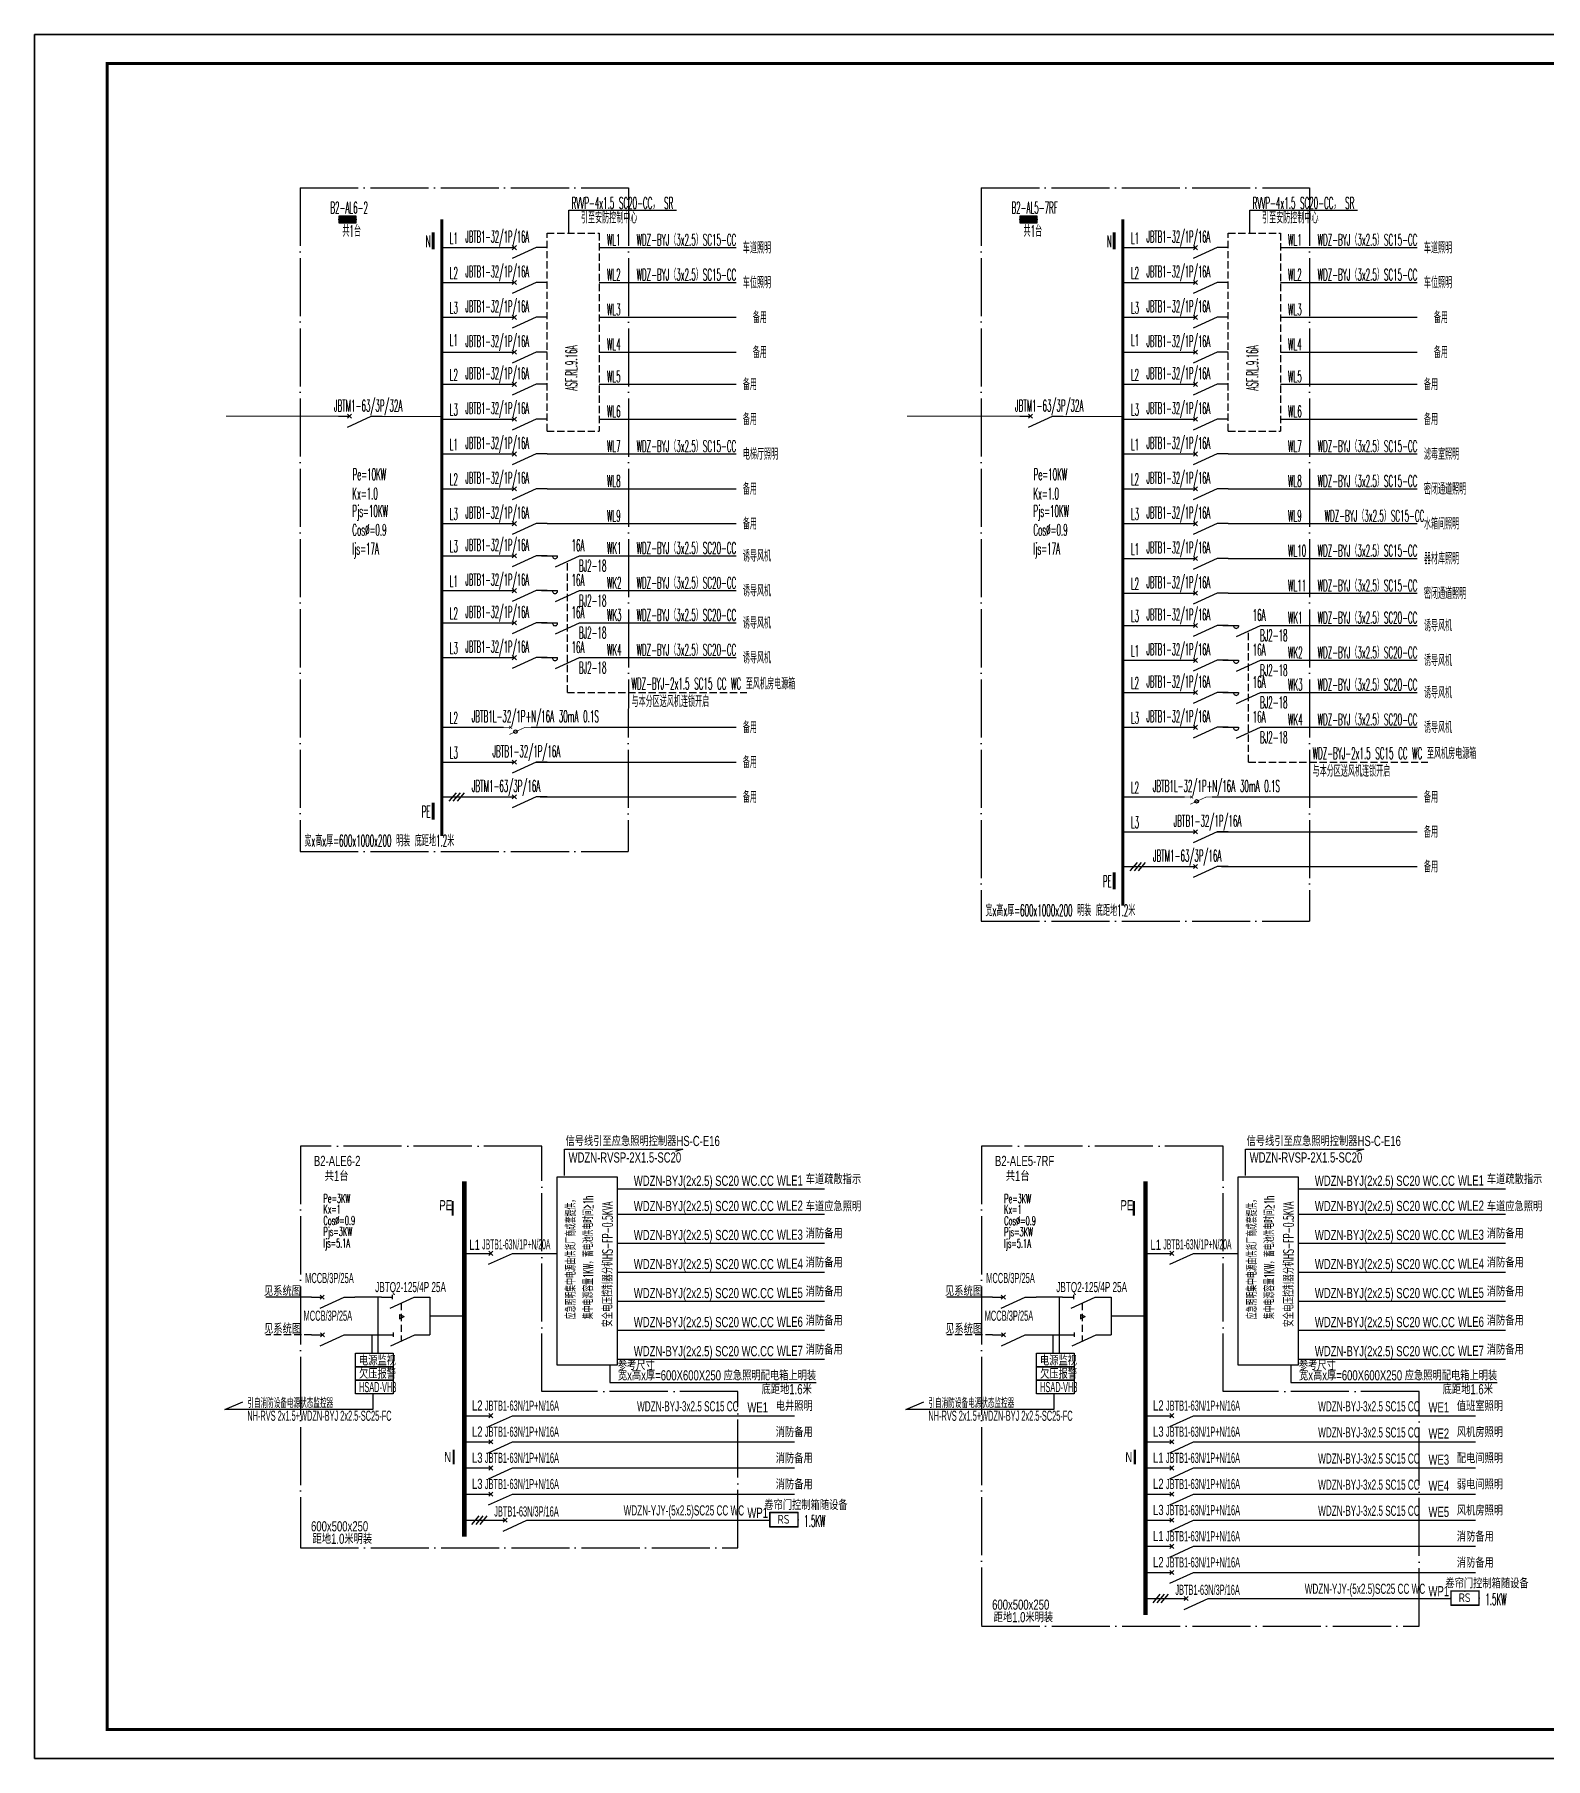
# Model space of a CAD drawing. Extents: x 776418 to 2076422, y -1170708 to 498544.
# Drawn here: x 1159593 to 1211635, y -612032 to -552632 of the extents above; entities that cross this region are included whole.
import ezdxf
from ezdxf.enums import TextEntityAlignment as Align

# ---------------------------------------------------------------- set-up
doc = ezdxf.new("R2010")
doc.units = 0
doc.header["$LTSCALE"] = 1000
doc.header["$MEASUREMENT"] = 0
for name, pattern in [('CONTINOUS', [0]), ('DASH', [0.35, 0.25, -0.1]), ('DOTE', [2.42, 2, -0.2, 0.02, -0.2]), ('HIDDEN', [0.375, 0.25, -0.125])]:
    doc.linetypes.add(name, pattern=pattern)
doc.layers.get('0').update_dxf_attribs({"linetype": 'CONTINUOUS'})
for name, color, linetype in [('D-TEXT', 7, 'CONTINUOUS'), ('DIM-动力', 3, 'CONTINUOUS'), ('DQ', 255, 'CONTINOUS'), ('EL-1', 4, 'DASH'), ('ELEMENT', 3, 'CONTINUOUS'), ('EQUIP-消防', 80, 'CONTINUOUS'), ('EQUIP-箱柜', 3, 'CONTINUOUS'), ('LAYER3', 7, 'DOTE'), ('PUB_TEXT', 255, 'CONTINUOUS'), ('SIG_TEXT', 7, 'CONTINUOUS'), ('TEL_SYMB', 3, 'CONTINUOUS'), ('TEL_TEXT', 3, 'CONTINUOUS'), ('TEL_TITLE', 7, 'CONTINUOUS'), ('WIRE', 4, 'CONTINUOUS'), ('WIRE-动力', 2, 'CONTINUOUS'), ('WIRE-应急', 2, 'DASH'), ('WIRE-照明', 1, 'CONTINUOUS'), ('WIRE-通讯', 4, 'CONTINUOUS'), ('XT', 6, 'CONTINUOUS')]:
    doc.layers.add(name, color=color, linetype=linetype)
doc.styles.add('_COMPLEX', font='ROS', dxfattribs={"width": 0.6, "bigfont": 'JD'})
doc.styles.add('_HZTXT', font='txt.shx', dxfattribs={"width": 0.8, "bigfont": 'HZTXT.shx'})
doc.styles.add('_JD', font='ros.shx', dxfattribs={"width": 0.8, "bigfont": 'JD.shx'})
doc.styles.add('_TCH_LABEL', font='COMPLEX', dxfattribs={"bigfont": 'GBCBIG'})
doc.styles.add('_TEL_DIM', font='SIMPLEX', dxfattribs={"width": 0.7, "height": 3.5, "bigfont": 'HZTXT'})
doc.styles.add('B', font='ros.shx', dxfattribs={"width": 0.8, "bigfont": 'jd.shx'})
doc.styles.add('DIM_FONT', font='SIMPLEX', dxfattribs={"width": 0.7, "bigfont": 'GBCBIG'})
doc.styles.get("Standard").update_dxf_attribs({"font": 'gbenor.shx', "bigfont": 'gbcbig.shx'})

# ---------------------------------------------------------------- blocks, each defined once
blk = doc.blocks.new('A$C00115E70')
at = {"layer": 'WIRE-通讯', "ltscale": 0.001}
blk.add_lwpolyline([(-84100, 59400), (0, 59400), (0, 0), (-84100, 0)], close=True, dxfattribs=at)
blk = doc.blocks.new('M_M7')
for p, q in [((-0.25, -0.2), (0, -0.75)), ((-0.047, -0.297), (0.047, -0.203)), ((-0.047, -0.203), (0.047, -0.297))]:
    blk.add_line(p, q)
for points in [[(0, 0), (0, -0.25)], [(0, -0.75), (0, -1)]]:
    blk.add_lwpolyline(points)
at = {"width": 0.8, "flags": 9}
blk.add_attdef('S', (0.25, -0.5), '', height=0.2, dxfattribs=at)
blk = doc.blocks.new('$element$00000576')
for points in [[(0, 0), (0, -0.25)], [(0, -1), (0, -0.75), (-0.25, -0.2)], [(-0.047, -0.297), (0.047, -0.203)], [(-0.047, -0.203), (0.047, -0.297)]]:
    blk.add_lwpolyline(points)
at = {"flags": 9}
blk.add_attdef('S', (0, 0), '', height=0.00000667, dxfattribs=at)
blk = doc.blocks.new('*X1')
at = {"color": 0}
for p, q in [((-250, 33), (-83, 200)), ((-250, 68), (-118, 200)), ((-250, 104), (-154, 200)), ((-250, 139), (-189, 200)), ((-250, 174), (-224, 200)), ((-247, 0), (-47, 200)), ((-212, 0), (-12, 200)), ((-177, 0), (23, 200)), ((-141, 0), (59, 200)), ((-106, 0), (94, 200)), ((-71, 0), (129, 200)), ((-35, 0), (165, 200)), ((0, 0), (200, 200)), ((35, 0), (235, 200)), ((71, 0), (250, 179)), ((106, 0), (250, 144)), ((141, 0), (250, 109)), ((177, 0), (250, 73)), ((212, 0), (250, 38)), ((247, 0), (250, 3))]:
    blk.add_line(p, q, dxfattribs=at)
blk = doc.blocks.new('$equip$00001421')
for p, q in [((0.75, 0.6), (-0.75, 0.6)), ((-0.75, 0.6), (-0.75, 0)), ((-0.75, 0), (0.75, 0)), ((0.75, 0), (0.75, 0.6))]:
    blk.add_line(p, q)
at = {"const_width": 0.6}
blk.add_lwpolyline([(-0.75, 0.3), (0.75, 0.3)], dxfattribs=at)
for p in [(-0.75, 0.3), (0, 0.6), (0, 0), (0.75, 0.3)]:
    blk.add_point(p)
at = {"xscale": 0.00300000000061118, "yscale": 0.00300000000061118, "zscale": 0.00300000000061118}
blk.add_blockref('*X1', (0, 0), dxfattribs=at)
at = {"style": '_TCH_LABEL', "flags": 9}
blk.add_attdef('A', (0, 0), '', height=0.00002, dxfattribs=at)
blk = doc.blocks.new('$element$00000525')
at = {"const_width": 0.0233}
for points in [[(0, 0), (0, -0.25)], [(-0.25, -0.2), (0, -0.75), (0, -1)], [(-0.047, -0.203), (0.047, -0.297)], [(0.047, -0.203), (-0.047, -0.297)]]:
    blk.add_lwpolyline(points, dxfattribs=at)
blk.add_circle((-0.151, -0.417), 0.0615)
at = {"flags": 9}
blk.add_attdef('S', (0, 0), '', height=0.00000667, dxfattribs=at)
blk = doc.blocks.new('M_M4')
blk.add_line((-0.25, -0.2), (0, -0.75))
for points in [[(0, 0), (0, -0.25)], [(0, -0.75), (0, -1)]]:
    blk.add_lwpolyline(points)
blk.add_arc((-0.008, -0.192), 0.0589, 81.8699, 278.1301)
at = {"width": 0.8, "flags": 9}
blk.add_attdef('S', (0.25, -0.5), '', height=0.2, dxfattribs=at)
blk = doc.blocks.new('M_M8')
for p, q in [((-0.25, -0.2), (0, -0.75)), ((0.05, -0.25), (-0.05, -0.25))]:
    blk.add_line(p, q)
for points in [[(0, 0), (0, -0.25)], [(0, -0.75), (0, -1)]]:
    blk.add_lwpolyline(points)
at = {"style": 'DIM_FONT', "width": 0.8, "flags": 9}
blk.add_attdef('S', (0.25, -0.5), '', height=0.2, dxfattribs=at)
blk = doc.blocks.new('$equip$00002770')
for p, q in [((-0.65, 0.65), (-0.65, 0)), ((0.65, 0.65), (-0.65, 0.65)), ((-0.65, 0), (0.65, 0)), ((0.65, 0), (0.65, 0.65))]:
    blk.add_line(p, q)
at = {"const_width": 0.06}
blk.add_lwpolyline([(-0.65, 0.65), (-0.65, 0), (0.65, 0), (0.65, 0.65), (-0.65, 0.65), (-0.65, 0)], dxfattribs=at)
for p in [(-0.65, 0.325), (0, 0.65), (0, 0), (0.65, 0.325)]:
    blk.add_point(p)
at = {"color": 7}
blk.add_attdef('$TEXT$', text='', height=0.4, dxfattribs=at).set_placement((-0.014, 0.343), align=Align.MIDDLE_CENTER)
at = {"color": 7, "flags": 1}
for tag, height, p in [('A', 0.00002, (0, 0)), ('B', 0.4, (0.905, 0.246))]:
    blk.add_attdef(tag, text='', height=height, dxfattribs=at).set_placement(p, align=Align.MIDDLE_CENTER)

msp = doc.modelspace()

# ---------------------------------------------------------------- linework, layer by layer
at = {"color": 0, "linetype": 'DOTE'}
for p, q in [((1177071, -590930), (1168757, -590930)), ((1168757, -590930), (1168757, -604771)), ((1177071, -599392), (1177071, -590930)), ((1200529, -590930), (1192215, -590930)), ((1192215, -590930), (1192215, -607471)), ((1200529, -599392), (1200529, -590930)), ((1183822, -599392), (1177071, -599392)), ((1183822, -604771), (1183822, -599392)), ((1207279, -599392), (1200529, -599392)), ((1207279, -607471), (1207279, -599392)), ((1168757, -604771), (1183822, -604771)), ((1192215, -607471), (1207279, -607471))]:
    msp.add_line(p, q, dxfattribs=at)
for points in [[(1177996, -559476), (1177997, -558683), (1181707, -558683)], [(1201454, -559476), (1201455, -558683), (1205165, -558683)]]:
    msp.add_lwpolyline(points)
at = {"color": 1, "linetype": 'Continuous', "const_width": 72.9}
for points in [[(1173998, -592828), (1173998, -593325)], [(1197456, -592828), (1197456, -593325)], [(1174034, -601388), (1174034, -601898)], [(1197492, -601388), (1197492, -601898)]]:
    msp.add_lwpolyline(points, dxfattribs=at)
at = {"layer": 'DIM-动力', "ltscale": 0.001}
msp.add_lwpolyline([(1159593, -612032), (1243693, -612032), (1243693, -552632), (1159593, -552632)], close=True, dxfattribs=at)
at = {"layer": 'EL-1'}
for p, q in [((1169136, -597434), (1167562, -597434)), ((1192594, -597434), (1191020, -597434))]:
    msp.add_line(p, q, dxfattribs=at)
at = {"layer": 'ELEMENT', "linetype": 'DASH'}
for p, q in [((1177246, -566294), (1177246, -559476)), ((1177246, -559476), (1179046, -559476)), ((1179046, -559476), (1179046, -566294)), ((1200704, -566294), (1200704, -559476)), ((1200704, -559476), (1202504, -559476)), ((1202504, -559476), (1202504, -566294)), ((1177246, -566294), (1179046, -566294)), ((1200704, -566294), (1202504, -566294))]:
    msp.add_line(p, q, dxfattribs=at)
at = {"layer": 'LAYER3'}
for p, q in [((1168745, -557918), (1168745, -580787)), ((1168745, -557918), (1180047, -557919)), ((1180047, -557919), (1180046, -580787)), ((1192203, -557918), (1192202, -583187)), ((1192203, -557918), (1203505, -557919)), ((1203505, -557919), (1203504, -583187)), ((1168745, -580787), (1180046, -580787)), ((1192202, -583187), (1203504, -583187))]:
    msp.add_line(p, q, dxfattribs=at)
at = {"layer": 'PUB_TEXT'}
for p, q in [((1179412, -598479), (1179412, -599079)), ((1202869, -598479), (1202869, -599079)), ((1179412, -599079), (1186515, -599079)), ((1202869, -599079), (1209973, -599079))]:
    msp.add_line(p, q, dxfattribs=at)
at = {"layer": 'TEL_SYMB'}
for points in [[(1179662, -591986), (1179662, -598479), (1177595, -598479), (1177595, -591986)], [(1203119, -591986), (1203119, -598479), (1201053, -598479), (1201053, -591986)]]:
    msp.add_lwpolyline(points, close=True, dxfattribs=at)
at = {"layer": 'TEL_TITLE'}
msp.add_lwpolyline([(1159593, -612032), (1243693, -612032), (1243693, -552632), (1159593, -552632)], close=True, dxfattribs=at)
at = {"layer": 'TEL_TITLE', "const_width": 100}
msp.add_lwpolyline([(1162093, -611032), (1242693, -611032), (1242693, -553632), (1162093, -553632)], close=True, dxfattribs=at)
at = {"layer": 'WIRE', "linetype": 'Continuous'}
for p, q in [((1173621, -559976), (1175746, -559976)), ((1179046, -559976), (1183757, -559976)), ((1197079, -559976), (1199204, -559976)), ((1202504, -559976), (1207214, -559976)), ((1173621, -561176), (1175746, -561176)), ((1179046, -561176), (1183757, -561176)), ((1197079, -561176), (1199204, -561176)), ((1202504, -561176), (1207214, -561176)), ((1173621, -562376), (1175746, -562376)), ((1179046, -562376), (1183757, -562376)), ((1197079, -562376), (1199204, -562376)), ((1202504, -562376), (1207214, -562376)), ((1173621, -563576), (1175746, -563576)), ((1179046, -563576), (1183757, -563576)), ((1197079, -563576), (1199204, -563576)), ((1202504, -563576), (1207214, -563576)), ((1173621, -564685), (1175746, -564685)), ((1179046, -564685), (1183757, -564685)), ((1197079, -564685), (1199204, -564685)), ((1202504, -564685), (1207214, -564685)), ((1173621, -565885), (1175746, -565885)), ((1179046, -565885), (1183757, -565885)), ((1197079, -565885), (1199204, -565885)), ((1202504, -565885), (1207214, -565885)), ((1173621, -567085), (1175746, -567085)), ((1177246, -567085), (1183757, -567085)), ((1197079, -567085), (1199204, -567085)), ((1200704, -567085), (1207214, -567085)), ((1173621, -568285), (1175746, -568285)), ((1177246, -568285), (1183757, -568285)), ((1197079, -568285), (1199204, -568285)), ((1200704, -568285), (1207214, -568285)), ((1173621, -569485), (1175746, -569485)), ((1177246, -569485), (1183757, -569485)), ((1197079, -569485), (1199204, -569485)), ((1200704, -569485), (1207214, -569485)), ((1173621, -570594), (1175746, -570594)), ((1177059, -570594), (1177609, -570594)), ((1178359, -570594), (1183757, -570594)), ((1197079, -570685), (1199204, -570685)), ((1200704, -570685), (1207214, -570685)), ((1173621, -571794), (1175746, -571794)), ((1177059, -571794), (1177609, -571794)), ((1178359, -571794), (1183757, -571794)), ((1197079, -571885), (1199204, -571885)), ((1200704, -571885), (1207214, -571885)), ((1173621, -572903), (1175746, -572903)), ((1177059, -572903), (1177609, -572903)), ((1178359, -572903), (1183757, -572903)), ((1197079, -572994), (1199204, -572994)), ((1200517, -572994), (1201067, -572994)), ((1201817, -572994), (1207214, -572994)), ((1173621, -574103), (1175746, -574103)), ((1177059, -574103), (1177609, -574103)), ((1178359, -574103), (1183757, -574103)), ((1197079, -574194), (1199204, -574194)), ((1200517, -574194), (1201067, -574194)), ((1201817, -574194), (1207214, -574194)), ((1197079, -575303), (1199204, -575303)), ((1200517, -575303), (1201067, -575303)), ((1201817, -575303), (1207214, -575303)), ((1173621, -576503), (1175746, -576503)), ((1176700, -576503), (1183757, -576503)), ((1197079, -576503), (1199204, -576503)), ((1200517, -576503), (1201067, -576503)), ((1201817, -576503), (1207214, -576503)), ((1173621, -577703), (1175746, -577703)), ((1176871, -577703), (1183757, -577702)), ((1173621, -578902), (1175746, -578902)), ((1177015, -578902), (1183757, -578902)), ((1197079, -578903), (1199204, -578903)), ((1200158, -578903), (1207214, -578903)), ((1197079, -580103), (1199204, -580103)), ((1200329, -580103), (1207214, -580102)), ((1197079, -581302), (1199204, -581302)), ((1200473, -581302), (1207214, -581302))]:
    msp.add_line(p, q, dxfattribs=at)
at = {"layer": 'WIRE', "color": 6}
for p, q in [((1166150, -600005), (1166765, -599738)), ((1189608, -600005), (1190223, -599738)), ((1171241, -600005), (1166150, -600005)), ((1194699, -600005), (1189608, -600005))]:
    msp.add_line(p, q, dxfattribs=at)
at = {"layer": 'WIRE', "const_width": 100}
for points in [[(1173621, -559001), (1173621, -580252)], [(1197079, -559001), (1197079, -582652)], [(1173321, -560039), (1173321, -559448)], [(1196779, -560039), (1196779, -559448)], [(1173321, -579689), (1173321, -579098)], [(1196779, -582089), (1196779, -581498)]]:
    msp.add_lwpolyline(points, dxfattribs=at)
at = {"layer": 'WIRE-动力'}
for p, q in [((1174114, -578756), (1173866, -579049)), ((1174254, -578756), (1174006, -579049)), ((1174394, -578756), (1174146, -579049)), ((1197572, -581156), (1197324, -581449)), ((1197712, -581156), (1197464, -581449)), ((1197852, -581156), (1197604, -581449)), ((1174898, -603674), (1174650, -603967)), ((1175038, -603674), (1174790, -603967)), ((1175178, -603674), (1174930, -603967)), ((1198356, -606374), (1198108, -606667)), ((1198496, -606374), (1198248, -606667)), ((1198636, -606374), (1198388, -606667))]:
    msp.add_line(p, q, dxfattribs=at)
at = {"layer": 'WIRE-应急', "color": 0, "linetype": 'DASH'}
for p, q in [((1177946, -575303), (1177946, -570781)), ((1201404, -577703), (1201404, -573181)), ((1177946, -575303), (1184123, -575303)), ((1201404, -577703), (1207581, -577703))]:
    msp.add_line(p, q, dxfattribs=at)
at = {"layer": 'WIRE-照明'}
for p, q in [((1177845, -591943), (1177845, -591035)), ((1181924, -591035), (1181668, -591121)), ((1201303, -591943), (1201303, -591035)), ((1205382, -591035), (1205126, -591121)), ((1179662, -592407), (1186797, -592407)), ((1203119, -592407), (1210255, -592407)), ((1179662, -593275), (1186797, -593275)), ((1203119, -593275), (1210255, -593275)), ((1179662, -594275), (1186797, -594275)), ((1203119, -594275), (1210255, -594275)), ((1174401, -594627), (1174933, -594627)), ((1176108, -594627), (1177595, -594627)), ((1197858, -594627), (1198391, -594627)), ((1199566, -594627), (1201053, -594627)), ((1179662, -595276), (1186797, -595276)), ((1203119, -595276), (1210255, -595276)), ((1172852, -596135), (1173213, -596135)), ((1173213, -596135), (1173213, -597434)), ((1179662, -596276), (1186797, -596276)), ((1196310, -596135), (1196671, -596135)), ((1196671, -596135), (1196671, -597434)), ((1203119, -596276), (1210255, -596276)), ((1172160, -596731), (1172160, -596878)), ((1172160, -596731), (1172320, -596805)), ((1172160, -596878), (1172320, -596805)), ((1173213, -596784), (1174401, -596784)), ((1195618, -596731), (1195618, -596878)), ((1195618, -596731), (1195778, -596805)), ((1195618, -596878), (1195778, -596805)), ((1196671, -596784), (1197858, -596784)), ((1172849, -597434), (1173213, -597434)), ((1179662, -597276), (1186797, -597276)), ((1196307, -597434), (1196671, -597434)), ((1203119, -597276), (1210255, -597276)), ((1179662, -598277), (1186797, -598277)), ((1203119, -598277), (1210255, -598277)), ((1174401, -600221), (1174933, -600221)), ((1176108, -600221), (1185764, -600221)), ((1197858, -600221), (1198391, -600221)), ((1199566, -600221), (1209222, -600221)), ((1174401, -601121), (1174933, -601121)), ((1176108, -601121), (1185764, -601121)), ((1197858, -601121), (1198391, -601121)), ((1199566, -601121), (1209222, -601121)), ((1174401, -602021), (1174933, -602021)), ((1176108, -602021), (1185764, -602021)), ((1197858, -602021), (1198391, -602021)), ((1199566, -602021), (1209222, -602021)), ((1174401, -602921), (1174933, -602921)), ((1176108, -602921), (1185764, -602921)), ((1197858, -602921), (1198391, -602921)), ((1199566, -602921), (1209222, -602921)), ((1174401, -603821), (1174933, -603821)), ((1174401, -603821), (1175805, -603821)), ((1176742, -603821), (1184916, -603821)), ((1197858, -603821), (1198391, -603821)), ((1199566, -603821), (1209222, -603821)), ((1197858, -604721), (1198391, -604721)), ((1199566, -604721), (1209222, -604721)), ((1197858, -605621), (1198391, -605621)), ((1199566, -605621), (1209222, -605621)), ((1197858, -606521), (1198391, -606521)), ((1197858, -606521), (1199262, -606521)), ((1200200, -606521), (1208374, -606521))]:
    msp.add_line(p, q, dxfattribs=at)
at = {"layer": 'WIRE-照明', "linetype": 'Continuous'}
for p, q in [((1169129, -596135), (1167557, -596135)), ((1171540, -596135), (1170629, -596135)), ((1192587, -596135), (1191015, -596135)), ((1194998, -596135), (1194087, -596135)), ((1170636, -597434), (1171572, -597434)), ((1194094, -597434), (1195030, -597434))]:
    msp.add_line(p, q, dxfattribs=at)
at = {"layer": 'WIRE-照明', "linetype": 'HIDDEN'}
for p, q in [((1172222, -596336), (1172222, -597650)), ((1195680, -596336), (1195680, -597650))]:
    msp.add_line(p, q, dxfattribs=at)
at = {"layer": 'WIRE-照明', "linetype": 'Continuous', "const_width": 35}
for points in [[(1170069, -565785), (1166190, -565785)], [(1193526, -565785), (1189647, -565785)]]:
    msp.add_lwpolyline(points, dxfattribs=at)
at = {"layer": 'WIRE-照明', "linetype": 'ByBlock', "ltscale": 0.1, "const_width": 25}
for points in [[(1173621, -565794), (1171573, -565794)], [(1197079, -565794), (1195031, -565794)]]:
    msp.add_lwpolyline(points, dxfattribs=at)
at = {"layer": 'WIRE-照明'}
for points in [[(1177845, -591035), (1181924, -591035)], [(1201303, -591035), (1205382, -591035)]]:
    msp.add_lwpolyline(points, dxfattribs=at)
at = {"layer": 'WIRE-照明', "const_width": 160}
for points in [[(1174401, -592144), (1174401, -604386)], [(1197858, -592144), (1197858, -607086)]]:
    msp.add_lwpolyline(points, dxfattribs=at)
at = {"layer": 'XT'}
for p, q in [((1171422, -596135), (1171422, -598066)), ((1194880, -596135), (1194880, -598066)), ((1171219, -598066), (1171219, -597434)), ((1194677, -598066), (1194677, -597434)), ((1171241, -599469), (1171241, -600005)), ((1194699, -599469), (1194699, -600005))]:
    msp.add_line(p, q, dxfattribs=at)
for points in [[(1170647, -598066), (1171946, -598066), (1171946, -598534), (1170647, -598534)], [(1194104, -598066), (1195404, -598066), (1195404, -598534), (1194104, -598534)], [(1170647, -598534), (1171946, -598534), (1171946, -599001), (1170647, -599001)], [(1194104, -598534), (1195404, -598534), (1195404, -599001), (1194104, -599001)], [(1170647, -599001), (1171946, -599001), (1171946, -599469), (1170647, -599469)], [(1194104, -599001), (1195404, -599001), (1195404, -599469), (1194104, -599469)]]:
    msp.add_lwpolyline(points, close=True, dxfattribs=at)

# ---------------------------------------------------------------- block references
at = {"layer": 'DQ', "xscale": 1500, "yscale": 1500, "zscale": 1500, "rotation": 90}
for name, p in [('M_M7', (1170069, -565785)), ('M_M7', (1193526, -565785)), ('M_M7', (1174933, -594627)), ('M_M7', (1198391, -594627)), ('M_M7', (1169129, -596135)), ('M_M8', (1171540, -596135)), ('M_M7', (1192587, -596135)), ('M_M8', (1194998, -596135)), ('M_M7', (1169136, -597434)), ('M_M8', (1171572, -597434)), ('M_M7', (1192594, -597434)), ('M_M8', (1195030, -597434)), ('M_M7', (1174933, -600221)), ('M_M7', (1198391, -600221)), ('M_M7', (1174933, -601121)), ('M_M7', (1198391, -601121)), ('M_M7', (1174933, -602021)), ('M_M7', (1198391, -602021)), ('M_M7', (1174933, -602921)), ('M_M7', (1198391, -602921)), ('M_M7', (1175430, -603821)), ('M_M7', (1198391, -603821)), ('M_M7', (1198391, -604721)), ('M_M7', (1198391, -605621)), ('M_M7', (1198887, -606521))]:
    msp.add_blockref(name, p, dxfattribs=at)
at = {"layer": 'ELEMENT', "rotation": 90}
for name, p, xscale, yscale, zscale in [('$element$00000576', (1175746, -559976), 1500, 1500, 1500), ('$element$00000576', (1199204, -559976), 1500, 1500, 1500), ('$element$00000576', (1175746, -561176), 1500, 1500, 1500), ('$element$00000576', (1199204, -561176), 1500, 1500, 1500), ('$element$00000576', (1175746, -562376), 1500, 1500, 1500), ('$element$00000576', (1199204, -562376), 1500, 1500, 1500), ('$element$00000576', (1175746, -563576), 1500, 1500, 1500), ('$element$00000576', (1199204, -563576), 1500, 1500, 1500), ('$element$00000576', (1175746, -564685), 1500, 1500, 1500), ('$element$00000576', (1199204, -564685), 1500, 1500, 1500), ('$element$00000576', (1175746, -565885), 1500, 1500, 1500), ('$element$00000576', (1199204, -565885), 1500, 1500, 1500), ('$element$00000576', (1175746, -567085), 1500, 1500, 1500), ('$element$00000576', (1199204, -567085), 1500, 1500, 1500), ('$element$00000576', (1175746, -568285), 1500, 1500, 1500), ('$element$00000576', (1199204, -568285), 1500, 1500, 1500), ('$element$00000576', (1175746, -569485), 1500, 1500, 1500), ('$element$00000576', (1199204, -569485), 1500, 1500, 1500), ('$element$00000576', (1175746, -570594), 1500, 1500, 1500), ('$element$00000576', (1199204, -570685), 1500, 1500, 1500), ('$element$00000576', (1175746, -571794), 1500, 1500, 1500), ('$element$00000576', (1199204, -571885), 1500, 1500, 1500), ('$element$00000576', (1175746, -572903), 1500, 1500, 1500), ('$element$00000576', (1199204, -572994), 1500, 1500, 1500), ('$element$00000576', (1175746, -574103), 1500, 1500, 1500), ('$element$00000576', (1199204, -574194), 1500, 1500, 1500), ('$element$00000576', (1199204, -575303), 1500, 1500, 1500), ('$element$00000525', (1175744, -576503), 1000, 1000, 1000), ('$element$00000576', (1199204, -576503), 1500, 1500, 1500), ('$element$00000576', (1175746, -577703), 1500, 1500, 1500), ('$element$00000576', (1175746, -578902), 1500, 1500, 1500), ('$element$00000525', (1199202, -578903), 1000, 1000, 1000), ('$element$00000576', (1199204, -580103), 1500, 1500, 1500), ('$element$00000576', (1199204, -581302), 1500, 1500, 1500)]:
    msp.add_blockref(name, p, dxfattribs=dict(at, xscale=xscale, yscale=yscale, zscale=zscale))
at = {"layer": 'ELEMENT', "linetype": 'ByBlock', "xscale": 1500, "yscale": 1500, "zscale": 1500, "rotation": 90}
for p in [(1177234, -570594), (1177234, -571794), (1177234, -572903), (1200692, -572994), (1177234, -574103), (1200692, -574194), (1200692, -575303), (1200692, -576503)]:
    msp.add_blockref('M_M4', p, dxfattribs=at)
at = {"layer": 'EQUIP-消防', "xscale": 750, "yscale": 750, "zscale": 750}
for p in [(1185404, -604048), (1208862, -606748)]:
    msp.add_blockref('$equip$00002770', p, dxfattribs=at).add_auto_attribs({'$TEXT$': 'RS'})
at = {"layer": 'EQUIP-箱柜', "xscale": 400, "yscale": 400, "zscale": 400}
for p in [(1170372, -559127), (1193830, -559127)]:
    msp.add_blockref('$equip$00001421', p, dxfattribs=at)
at = {"layer": 'WIRE-通讯', "ltscale": 0.001}
msp.add_blockref('A$C00115E70', (1243693, -612032), dxfattribs=at)

# ---------------------------------------------------------------- texts
at = {"layer": 'D-TEXT', "style": '_HZTXT'}
for s, width, p in [('RVVP-4x1.5 SC20-CC， SR', 0.45, (1178090, -558637)), ('RVVP-4x1.5 SC20-CC， SR', 0.45, (1201548, -558637)), ('B2-AL6-2', 0.45, (1169783, -558800)), ('引至安防控制中心', 0.45, (1178415, -559142)), ('B2-AL5-7RF', 0.45, (1193241, -558800)), ('引至安防控制中心', 0.45, (1201873, -559142)), ('共1台', 0.45, (1170199, -559602)), ('L1', 0.45, (1173894, -559850)), ('JBTB1-32/1P/16A', 0.4, (1174437, -559799)), ('WL1', 0.45, (1179310, -559907)), ('WDZ-BYJ（3x2.5）SC15-CC', 0.45, (1180330, -559907)), ('共1台', 0.45, (1193657, -559602)), ('L1', 0.45, (1197352, -559850)), ('JBTB1-32/1P/16A', 0.4, (1197894, -559799)), ('WL1', 0.45, (1202768, -559907)), ('WDZ-BYJ（3x2.5）SC15-CC', 0.45, (1203788, -559907)), ('N', 0.45, (1173068, -559957)), ('车道照明 ', 0.45, (1183989, -560178)), ('N', 0.45, (1196526, -559957)), ('车道照明 ', 0.45, (1207447, -560178)), ('L2', 0.45, (1173894, -561050)), ('JBTB1-32/1P/16A', 0.4, (1174437, -560999)), ('WL2', 0.45, (1179310, -561107)), ('WDZ-BYJ（3x2.5）SC15-CC', 0.45, (1180330, -561107)), ('L2', 0.45, (1197352, -561050)), ('JBTB1-32/1P/16A', 0.4, (1197894, -560999)), ('WL2', 0.45, (1202768, -561107)), ('WDZ-BYJ（3x2.5）SC15-CC', 0.45, (1203788, -561107)), ('车位照明 ', 0.45, (1183989, -561378)), ('车位照明 ', 0.45, (1207447, -561378)), ('L3', 0.45, (1173894, -562250)), ('JBTB1-32/1P/16A', 0.4, (1174437, -562199)), ('WL3', 0.45, (1179310, -562307)), ('L3', 0.45, (1197352, -562250)), ('JBTB1-32/1P/16A', 0.4, (1197894, -562199)), ('WL3', 0.45, (1202768, -562307)), ('备用', 0.45, (1184331, -562578)), ('备用', 0.45, (1207789, -562578)), ('L1', 0.45, (1173894, -563358)), ('JBTB1-32/1P/16A', 0.4, (1174437, -563399)), ('WL4', 0.45, (1179310, -563507)), ('L1', 0.45, (1197352, -563358)), ('JBTB1-32/1P/16A', 0.4, (1197894, -563399)), ('WL4', 0.45, (1202768, -563507)), ('备用', 0.45, (1184331, -563778)), ('备用', 0.45, (1207789, -563778)), ('L2', 0.45, (1173894, -564558)), ('JBTB1-32/1P/16A', 0.4, (1174437, -564508)), ('WL5', 0.45, (1179310, -564616)), ('L2', 0.45, (1197352, -564558)), ('JBTB1-32/1P/16A', 0.4, (1197894, -564508)), ('WL5', 0.45, (1202768, -564616)), ('备用', 0.45, (1183990, -564886)), ('备用', 0.45, (1207448, -564886)), ('JBTM1-63/3P/32A', 0.45, (1169905, -565619, 0)), ('L3', 0.45, (1173894, -565758)), ('JBTB1-32/1P/16A', 0.4, (1174437, -565708)), ('WL6', 0.45, (1179310, -565816)), ('JBTM1-63/3P/32A', 0.45, (1193362, -565619, 0)), ('L3', 0.45, (1197352, -565758)), ('JBTB1-32/1P/16A', 0.4, (1197894, -565708)), ('WL6', 0.45, (1202768, -565816)), ('备用', 0.45, (1183990, -566086)), ('备用', 0.45, (1207448, -566086)), ('L1', 0.45, (1173894, -566958)), ('JBTB1-32/1P/16A', 0.4, (1174437, -566908)), ('WL7', 0.45, (1179310, -567016)), ('WDZ-BYJ（3x2.5）SC15-CC', 0.45, (1180330, -567016)), ('L1', 0.45, (1197352, -566958)), ('JBTB1-32/1P/16A', 0.4, (1197894, -566908)), ('WL7', 0.45, (1202768, -567016)), ('WDZ-BYJ（3x2.5）SC15-CC', 0.45, (1203788, -567016)), ('电梯厅照明', 0.45, (1183990, -567286)), ('滤毒室照明', 0.45, (1207448, -567286)), ('Pe=10KW', 0.45, (1170547, -567989)), ('L2', 0.45, (1173894, -568158)), ('JBTB1-32/1P/16A', 0.4, (1174437, -568108)), ('WL8', 0.45, (1179310, -568216)), ('Pe=10KW', 0.45, (1194005, -567989)), ('L2', 0.45, (1197352, -568158)), ('JBTB1-32/1P/16A', 0.4, (1197894, -568108)), ('WL8', 0.45, (1202768, -568216)), ('WDZ-BYJ（3x2.5）SC15-CC', 0.45, (1203788, -568216)), ('Kx=1.0', 0.45, (1170539, -568649)), ('备用', 0.45, (1183990, -568486)), ('Kx=1.0', 0.45, (1193997, -568649)), ('密闭通道照明', 0.45, (1207448, -568486)), ('Pjs=10KW', 0.45, (1170539, -569249)), ('L3', 0.45, (1173894, -569358)), ('JBTB1-32/1P/16A', 0.4, (1174437, -569308)), ('WL9', 0.45, (1179310, -569416)), ('Pjs=10KW', 0.45, (1193997, -569249)), ('L3', 0.45, (1197352, -569358)), ('JBTB1-32/1P/16A', 0.4, (1197894, -569308)), ('WL9', 0.45, (1202768, -569416)), ('WDZ-BYJ（3x2.5）SC15-CC', 0.45, (1204027, -569416)), ('Cos%%C=0.9', 0.45, (1170539, -569899)), ('备用', 0.45, (1183990, -569686)), ('Cos%%C=0.9', 0.45, (1193997, -569899)), ('水箱间照明', 0.45, (1207448, -569686)), ('Ijs=17A', 0.45, (1170539, -570549)), ('L3', 0.45, (1173894, -570467)), ('JBTB1-32/1P/16A', 0.4, (1174437, -570417)), ('16A', 0.45, (1178090, -570432)), ('WK1', 0.45, (1179310, -570525)), ('WDZ-BYJ（3x2.5）SC20-CC', 0.45, (1180330, -570525)), ('Ijs=17A', 0.45, (1193997, -570549)), ('L1', 0.45, (1197352, -570558)), ('JBTB1-32/1P/16A', 0.4, (1197894, -570508)), ('WL10', 0.45, (1202768, -570616)), ('WDZ-BYJ（3x2.5）SC15-CC', 0.45, (1203788, -570616)), ('BJ2-18', 0.45, (1178343, -571135)), ('诱导风机 ', 0.45, (1183990, -570795)), ('器材库照明', 0.45, (1207448, -570886)), ('L1', 0.45, (1173894, -571667)), ('JBTB1-32/1P/16A', 0.4, (1174437, -571617)), ('16A', 0.45, (1178090, -571632)), ('WK2', 0.45, (1179310, -571725)), ('WDZ-BYJ（3x2.5）SC20-CC', 0.45, (1180330, -571725)), ('L2', 0.45, (1197352, -571758)), ('JBTB1-32/1P/16A', 0.4, (1197894, -571708)), ('WL11', 0.45, (1202768, -571816)), ('WDZ-BYJ（3x2.5）SC15-CC', 0.45, (1203788, -571816)), ('BJ2-18', 0.45, (1178343, -572335)), ('诱导风机 ', 0.45, (1183990, -571995)), ('密闭通道照明', 0.45, (1207448, -572086)), ('L2', 0.45, (1173894, -572776)), ('JBTB1-32/1P/16A', 0.4, (1174437, -572726)), ('16A', 0.45, (1178090, -572741)), ('WK3', 0.45, (1179310, -572834)), ('WDZ-BYJ（3x2.5）SC20-CC', 0.45, (1180330, -572834)), ('L3', 0.45, (1197352, -572867)), ('JBTB1-32/1P/16A', 0.4, (1197894, -572817)), ('16A', 0.45, (1201548, -572832)), ('WK1', 0.45, (1202768, -572925)), ('WDZ-BYJ（3x2.5）SC20-CC', 0.45, (1203788, -572925)), ('BJ2-18', 0.45, (1178343, -573444)), ('诱导风机 ', 0.45, (1183990, -573104)), ('BJ2-18', 0.45, (1201801, -573535)), ('诱导风机 ', 0.45, (1207448, -573195)), ('L3', 0.45, (1173894, -573976)), ('JBTB1-32/1P/16A', 0.4, (1174437, -573926)), ('16A', 0.45, (1178090, -573941)), ('WK4', 0.45, (1179310, -574034)), ('WDZ-BYJ（3x2.5）SC20-CC', 0.45, (1180330, -574034)), ('L1', 0.45, (1197352, -574067)), ('JBTB1-32/1P/16A', 0.4, (1197894, -574017)), ('16A', 0.45, (1201548, -574032)), ('WK2', 0.45, (1202768, -574125)), ('WDZ-BYJ（3x2.5）SC20-CC', 0.45, (1203788, -574125)), ('BJ2-18', 0.45, (1178343, -574644)), ('诱导风机 ', 0.45, (1183990, -574304)), ('BJ2-18', 0.45, (1201801, -574735)), ('诱导风机 ', 0.45, (1207448, -574395)), ('WDZ-BYJ-2x1.5 SC15 CC WC 至风机房电源箱', 0.45, (1180157, -575195)), ('L2', 0.45, (1197352, -575176)), ('JBTB1-32/1P/16A', 0.4, (1197894, -575126)), ('16A', 0.45, (1201548, -575141)), ('WK3', 0.45, (1202768, -575234)), ('WDZ-BYJ（3x2.5）SC20-CC', 0.45, (1203788, -575234)), ('与本分区送风机连锁开启', 0.45, (1180157, -575806)), ('BJ2-18', 0.45, (1201801, -575844)), ('诱导风机 ', 0.45, (1207448, -575504)), ('L2', 0.45, (1173894, -576376)), ('JBTB1L-32/1P+N/16A 30mA 0.1S', 0.45, (1174652, -576326)), ('L3', 0.45, (1197352, -576376)), ('JBTB1-32/1P/16A', 0.4, (1197894, -576326)), ('16A', 0.45, (1201548, -576341)), ('WK4', 0.45, (1202768, -576434)), ('WDZ-BYJ（3x2.5）SC20-CC', 0.45, (1203788, -576434)), ('备用', 0.45, (1183990, -576704)), ('BJ2-18', 0.45, (1201801, -577044)), ('诱导风机 ', 0.45, (1207448, -576704)), ('L3', 0.45, (1173894, -577576)), ('JBTB1-32/1P/16A', 0.45, (1175367, -577526)), ('WDZ-BYJ-2x1.5 SC15 CC WC 至风机房电源箱', 0.45, (1203615, -577595)), ('备用', 0.45, (1183990, -577904)), ('与本分区送风机连锁开启', 0.45, (1203615, -578206)), ('JBTM1-63/3P/16A', 0.45, (1174655, -578726)), ('L2', 0.45, (1197352, -578776)), ('JBTB1L-32/1P+N/16A 30mA 0.1S', 0.45, (1198110, -578726)), ('备用', 0.45, (1183990, -579103)), ('备用', 0.45, (1207448, -579104)), ('PE', 0.45, (1172930, -579607)), ('L3', 0.45, (1197352, -579976)), ('JBTB1-32/1P/16A', 0.45, (1198825, -579926)), ('宽x高x厚=600x1000x200 明装 底距地1.2米', 0.45, (1168889, -580608)), ('备用', 0.45, (1207448, -580304)), ('JBTM1-63/3P/16A', 0.45, (1198113, -581126)), ('备用', 0.45, (1207448, -581503)), ('PE', 0.45, (1196388, -582007)), ('宽x高x厚=600x1000x200 明装 底距地1.2米', 0.45, (1192347, -583008)), ('1.5KW', 0.45, (1186102, -604044)), ('1.5KW', 0.45, (1209560, -606744))]:
    msp.add_text(s, height=400, dxfattribs=dict(at, width=width)).set_placement(p)
at = {"layer": 'D-TEXT', "style": '_HZTXT', "width": 0.45}
for p in [(1178282, -564901), (1201739, -564901)]:
    msp.add_text('ASF.RL.9.16A', height=400, rotation=90, dxfattribs=at).set_placement(p)
at = {"layer": 'PUB_TEXT', "style": '_HZTXT'}
for s, width, p in [('应急照明集中电源由供货厂商成套提供，', 0.5, (1178235, -596895)), ('集中电源容量1KW，蓄电池供电时间≥1h', 0.5, (1178835, -596895)), ('安全电压控制器分机HS-FP-0.5KVA ', 0.55, (1179503, -597162)), ('应急照明集中电源由供货厂商成套提供，', 0.5, (1201693, -596895)), ('集中电源容量1KW，蓄电池供电时间≥1h', 0.5, (1202293, -596895)), ('安全电压控制器分机HS-FP-0.5KVA ', 0.55, (1202961, -597162))]:
    msp.add_text(s, height=350, rotation=90, dxfattribs=dict(at, width=width)).set_placement(p)
at = {"layer": 'SIG_TEXT', "style": '_TEL_DIM', "width": 0.5}
for s, p in [('Pe=3KW', (1169545, -592883)), ('Pe=3KW', (1192990, -592893)), ('Cos%%C=0.9', (1169545, -593642)), ('Kx=1', (1169545, -593251)), ('Cos%%C=0.9', (1192990, -593652)), ('Kx=1', (1192990, -593261)), ('Pjs=3KW', (1169545, -594025)), ('Pjs=3KW', (1192990, -594035)), ('Ijs=5.1A', (1169545, -594423)), ('Ijs=5.1A', (1192990, -594433))]:
    msp.add_text(s, height=300, dxfattribs=at).set_placement(p)
at = {"layer": 'TEL_TEXT', "ltscale": 2}
for s, style, width, p in [('信号线引至应急照明控制器HS-C-E16 ', '_COMPLEX', 0.7, (1177882, -590930)), ('信号线引至应急照明控制器HS-C-E16 ', '_COMPLEX', 0.7, (1201340, -590930)), ('B2-ALE6-2', '_COMPLEX', 0.7, (1169217, -591618)), ('WDZN-RVSP-2X1.5-SC20', '_COMPLEX', 0.7, (1177988, -591498)), ('B2-ALE5-7RF', '_COMPLEX', 0.7, (1192675, -591618)), ('WDZN-RVSP-2X1.5-SC20', '_COMPLEX', 0.7, (1201446, -591498)), ('WDZN-BYJ(2x2.5) SC20 WC.CC', '_COMPLEX', 0.7, (1180234, -592302)), ('WLE1', '_COMPLEX', 0.7, (1185164, -592292)), ('车道疏散指示', '_COMPLEX', 0.7, (1186156, -592243)), ('WDZN-BYJ(2x2.5) SC20 WC.CC', '_COMPLEX', 0.7, (1203691, -592302)), ('WLE1', '_COMPLEX', 0.7, (1208622, -592292)), ('车道疏散指示', '_COMPLEX', 0.7, (1209614, -592243)), ('WDZN-BYJ(2x2.5) SC20 WC.CC', '_COMPLEX', 0.7, (1180234, -593170)), ('WLE2', '_COMPLEX', 0.7, (1185164, -593160)), ('车道应急照明', '_COMPLEX', 0.7, (1186156, -593179)), ('WDZN-BYJ(2x2.5) SC20 WC.CC', '_COMPLEX', 0.7, (1203691, -593170)), ('WLE2', '_COMPLEX', 0.7, (1208622, -593160)), ('车道应急照明', '_COMPLEX', 0.7, (1209614, -593179)), ('WDZN-BYJ(2x2.5) SC20 WC.CC', '_COMPLEX', 0.7, (1180234, -594170)), ('WLE3', '_COMPLEX', 0.7, (1185164, -594160)), ('消防备用', '_COMPLEX', 0.7, (1186156, -594112)), ('WDZN-BYJ(2x2.5) SC20 WC.CC', '_COMPLEX', 0.7, (1203691, -594170)), ('WLE3', '_COMPLEX', 0.7, (1208622, -594160)), ('消防备用', '_COMPLEX', 0.7, (1209614, -594112)), ('L1', '_COMPLEX', 0.7, (1174571, -594506)), ('JBTB1-63N/1P+N/20A', '_COMPLEX', 0.4, (1175014, -594491)), ('L1', '_COMPLEX', 0.7, (1198029, -594506)), ('JBTB1-63N/1P+N/20A', '_COMPLEX', 0.4, (1198472, -594491)), ('WDZN-BYJ(2x2.5) SC20 WC.CC', '_COMPLEX', 0.7, (1180234, -595171)), ('WLE4', '_COMPLEX', 0.7, (1185164, -595160)), ('消防备用', '_COMPLEX', 0.7, (1186156, -595112)), ('WDZN-BYJ(2x2.5) SC20 WC.CC', '_COMPLEX', 0.7, (1203691, -595171)), ('WLE4', '_COMPLEX', 0.7, (1208622, -595160)), ('消防备用', '_COMPLEX', 0.7, (1209614, -595112)), ('MCCB/3P/25A', '_JD', 0.55, (1168915, -595652)), ('消防备用', '_COMPLEX', 0.7, (1186156, -596113)), ('MCCB/3P/25A', '_JD', 0.55, (1192372, -595652)), ('消防备用', '_COMPLEX', 0.7, (1209614, -596113)), ('WDZN-BYJ(2x2.5) SC20 WC.CC', '_COMPLEX', 0.7, (1180234, -596171)), ('WLE5', '_COMPLEX', 0.7, (1185164, -596161)), ('WDZN-BYJ(2x2.5) SC20 WC.CC', '_COMPLEX', 0.7, (1203691, -596171)), ('WLE5', '_COMPLEX', 0.7, (1208622, -596161)), ('MCCB/3P/25A', '_JD', 0.55, (1168860, -596951)), ('WDZN-BYJ(2x2.5) SC20 WC.CC', '_COMPLEX', 0.7, (1180234, -597171)), ('WLE6', '_COMPLEX', 0.7, (1185164, -597161)), ('消防备用', '_COMPLEX', 0.7, (1186156, -597113)), ('MCCB/3P/25A', '_JD', 0.55, (1192318, -596951)), ('WDZN-BYJ(2x2.5) SC20 WC.CC', '_COMPLEX', 0.7, (1203691, -597171)), ('WLE6', '_COMPLEX', 0.7, (1208622, -597161)), ('消防备用', '_COMPLEX', 0.7, (1209614, -597113)), ('电源监视', '_COMPLEX', 0.7, (1170766, -598491, 37)), ('WDZN-BYJ(2x2.5) SC20 WC.CC', '_COMPLEX', 0.7, (1180234, -598172)), ('WLE7', '_COMPLEX', 0.7, (1185164, -598161)), ('消防备用', '_COMPLEX', 0.7, (1186156, -598113)), ('电源监视', '_COMPLEX', 0.7, (1194223, -598491, 37)), ('WDZN-BYJ(2x2.5) SC20 WC.CC', '_COMPLEX', 0.7, (1203691, -598172)), ('WLE7', '_COMPLEX', 0.7, (1208622, -598161)), ('消防备用', '_COMPLEX', 0.7, (1209614, -598113)), ('欠压报警', '_COMPLEX', 0.7, (1170769, -598945, 37)), ('参考尺寸', '_COMPLEX', 0.7, (1179681, -598645, 0)), ('宽x高x厚=600X600X250 应急照明配电箱上明装 ', '_COMPLEX', 0.7, (1179687, -599004, 0)), ('欠压报警', '_COMPLEX', 0.7, (1194227, -598945, 37)), ('参考尺寸', '_COMPLEX', 0.7, (1203139, -598645, 0)), ('宽x高x厚=600X600X250 应急照明配电箱上明装 ', '_COMPLEX', 0.7, (1203145, -599004, 0)), ('HSAD-VH3', '_COMPLEX', 0.5, (1170770, -599408)), ('底距地1.6米', '_COMPLEX', 0.7, (1184636, -599482, 0)), ('HSAD-VH3', '_COMPLEX', 0.5, (1194228, -599408)), ('底距地1.6米', '_COMPLEX', 0.7, (1208094, -599482, 0)), ('引自消防设备电源状态监控器 ', '_COMPLEX', 0.5, (1166923, -599955)), ('L2', '_COMPLEX', 0.7, (1174660, -600043)), ('JBTB1-63N/1P+N/16A', '_COMPLEX', 0.5, (1175105, -600048)), ('WDZN-BYJ-3x2.5 SC15 CC', '_COMPLEX', 0.6, (1180347, -600071)), ('WE1', '_COMPLEX', 0.7, (1184147, -600109)), ('电井照明', '_COMPLEX', 0.7, (1185123, -600057)), ('引自消防设备电源状态监控器 ', '_COMPLEX', 0.5, (1190381, -599955)), ('L2', '_COMPLEX', 0.7, (1198118, -600043)), ('JBTB1-63N/1P+N/16A', '_COMPLEX', 0.5, (1198563, -600048)), ('WDZN-BYJ-3x2.5 SC15 CC', '_COMPLEX', 0.6, (1203805, -600071)), ('WE1', '_COMPLEX', 0.7, (1207605, -600109)), ('值班室照明', '_COMPLEX', 0.7, (1208581, -600057)), ('NH-RVS 2x1.5+WDZN-BYJ 2x2.5-SC25-FC ', '_COMPLEX', 0.5, (1166923, -600397)), ('NH-RVS 2x1.5+WDZN-BYJ 2x2.5-SC25-FC ', '_COMPLEX', 0.5, (1190381, -600397)), ('L2', '_COMPLEX', 0.7, (1174660, -600943)), ('JBTB1-63N/1P+N/16A', '_COMPLEX', 0.5, (1175105, -600948)), ('消防备用', '_COMPLEX', 0.7, (1185123, -600957)), ('L3', '_COMPLEX', 0.7, (1198118, -600943)), ('JBTB1-63N/1P+N/16A', '_COMPLEX', 0.5, (1198563, -600948)), ('WDZN-BYJ-3x2.5 SC15 CC', '_COMPLEX', 0.6, (1203805, -600971)), ('风机房照明', '_COMPLEX', 0.7, (1208581, -600957)), ('L3', '_COMPLEX', 0.7, (1174660, -601843)), ('JBTB1-63N/1P+N/16A', '_COMPLEX', 0.5, (1175105, -601848)), ('消防备用', '_COMPLEX', 0.7, (1185123, -601857)), ('L1', '_COMPLEX', 0.7, (1198118, -601843)), ('JBTB1-63N/1P+N/16A', '_COMPLEX', 0.5, (1198563, -601848)), ('WDZN-BYJ-3x2.5 SC15 CC', '_COMPLEX', 0.6, (1203805, -601871)), ('配电间照明', '_COMPLEX', 0.7, (1208581, -601857)), ('L3', '_COMPLEX', 0.7, (1174660, -602743)), ('JBTB1-63N/1P+N/16A', '_COMPLEX', 0.5, (1175105, -602748)), ('消防备用', '_COMPLEX', 0.7, (1185123, -602757)), ('L2', '_COMPLEX', 0.7, (1198118, -602743)), ('JBTB1-63N/1P+N/16A', '_COMPLEX', 0.5, (1198563, -602748)), ('WDZN-BYJ-3x2.5 SC15 CC', '_COMPLEX', 0.6, (1203805, -602771)), ('弱电间照明', '_COMPLEX', 0.7, (1208581, -602757)), ('JBTB1-63N/3P/16A', '_COMPLEX', 0.5, (1175429, -603694)), ('WDZN-YJY-(5x2.5)SC25 CC WC ', '_COMPLEX', 0.6, (1179884, -603658)), ('WP1', '_COMPLEX', 0.7, (1184147, -603741)), ('卷帘门控制箱随设备', '_COMPLEX', 0.7, (1184730, -603468)), ('L3', '_COMPLEX', 0.7, (1198118, -603643)), ('JBTB1-63N/1P+N/16A', '_COMPLEX', 0.5, (1198563, -603648)), ('WDZN-BYJ-3x2.5 SC15 CC', '_COMPLEX', 0.6, (1203805, -603671)), ('风机房照明', '_COMPLEX', 0.7, (1208581, -603657)), ('L1', '_COMPLEX', 0.7, (1198118, -604543)), ('JBTB1-63N/1P+N/16A', '_COMPLEX', 0.5, (1198563, -604548)), ('消防备用', '_COMPLEX', 0.7, (1208581, -604557)), ('L2', '_COMPLEX', 0.7, (1198118, -605443)), ('JBTB1-63N/1P+N/16A', '_COMPLEX', 0.5, (1198563, -605448)), ('消防备用', '_COMPLEX', 0.7, (1208581, -605457)), ('卷帘门控制箱随设备', '_COMPLEX', 0.7, (1208187, -606168)), ('JBTB1-63N/3P/16A', '_COMPLEX', 0.5, (1198887, -606394)), ('WDZN-YJY-(5x2.5)SC25 CC WC ', '_COMPLEX', 0.6, (1203342, -606358)), ('WP1', '_COMPLEX', 0.7, (1207605, -606441))]:
    msp.add_text(s, height=350, dxfattribs=dict(at, style=style, width=width)).set_placement(p)
at = {"layer": 'TEL_TEXT', "linetype": 'Continuous', "style": 'B', "oblique": 0.7}
for s, width, p in [('共1台', 0.7, (1169587, -592133)), ('共1台', 0.7, (1193045, -592133)), ('见系统图', 0.7, (1167495, -596096)), ('JBTQ2-125/4P 25A', 0.6, (1171327, -595963)), ('见系统图', 0.7, (1190953, -596096)), ('JBTQ2-125/4P 25A', 0.6, (1194785, -595963)), ('见系统图', 0.7, (1167500, -597395)), ('见系统图', 0.7, (1190958, -597395)), ('600x500x250', 0.7, (1169116, -604206)), ('距地1.0米明装', 0.7, (1169170, -604636)), ('600x500x250', 0.7, (1192574, -606906)), ('距地1.0米明装', 0.7, (1192627, -607336))]:
    msp.add_text(s, height=350, dxfattribs=dict(at, width=width)).set_placement(p)
at = {"layer": 'TEL_TEXT', "color": 1, "linetype": 'Continuous', "style": 'B', "oblique": 0.7, "width": 0.7}
for s, p in [('PE', (1173536, -593143)), ('PE', (1196994, -593143)), ('N', (1173704, -601817)), ('N', (1197162, -601817))]:
    msp.add_text(s, height=350, dxfattribs=at).set_placement(p)
at = {"layer": 'TEL_TEXT', "style": '_COMPLEX', "width": 0.7}
for s, p in [('WE2', (1207605, -601009)), ('WE3', (1207605, -601909)), ('WE4', (1207605, -602809)), ('WE5', (1207605, -603709))]:
    msp.add_text(s, height=350, dxfattribs=at).set_placement(p)

doc.saveas('drawing.dxf')
